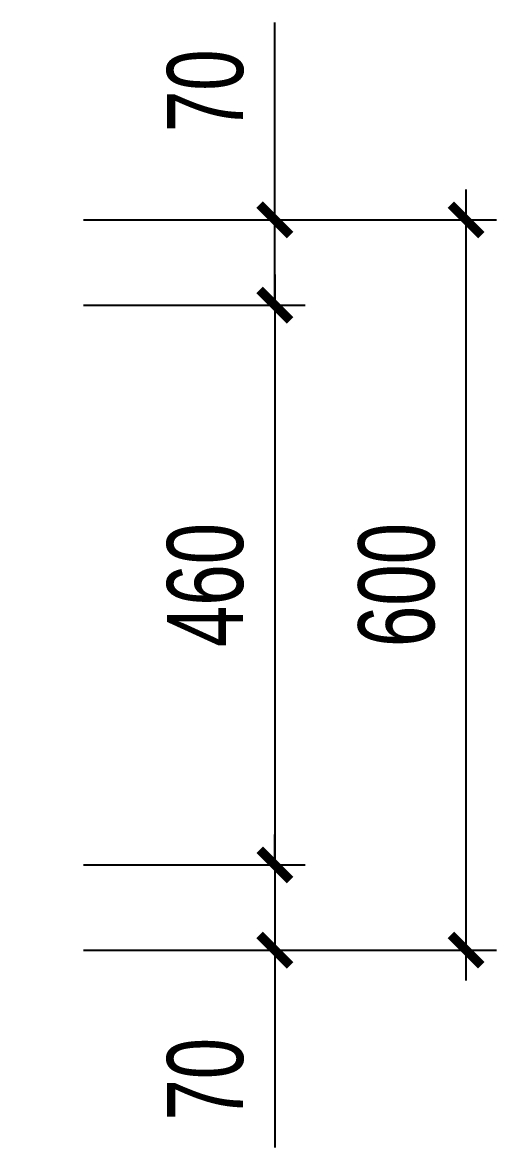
# Model space of a CAD drawing. Header units: millimetres. Extents: x -147841 to 368790, y -162721 to 84261.
# Drawn here: x 273564 to 273954, y -97867 to -96943 of the extents above; entities that cross this region are included whole.
import ezdxf

# ---------------------------------------------------------------- set-up
doc = ezdxf.new("R2010")
doc.units = ezdxf.units.MM
doc.header["$LTSCALE"] = 1000
doc.header["$MEASUREMENT"] = 0
doc.header["$PDMODE"] = 1
doc.header["$PDSIZE"] = -10
doc.layers.get('0').update_dxf_attribs({"linetype": 'CONTINUOUS', "lineweight": 18})
doc.layers.get('DEFPOINTS').update_dxf_attribs({"color": 5, "linetype": 'CONTINUOUS', "lineweight": 18})
doc.layers.add('KC-Dim', color=8, linetype='CONTINUOUS')
doc.styles.add('ARIAL', font='arial.ttf', dxfattribs={"width": 0.7})
doc.dimstyles.new('2.5-25', dxfattribs={"dimscale": 25, "dimtxt": 2.5, "dimasz": 1, "dimexe": 1, "dimexo": 2, "dimgap": 1, "dimtad": 1, "dimdec": 1, "dimrnd": 5, "dimdsep": 46, "dimtxsty": 'ARIAL', "dimblk": 'ARCHTICK', "dimcen": -1, "dimdle": 1, "dimclrd": 256, "dimclre": 256, "dimclrt": 3, "dimadec": 0, "dimazin": 2, "dimtfac": 0.1, "dimtdec": 1, "dimtmove": 0, "dimatfit": 1, "dimldrblk": 'ARCHTICK', "dimfxl": 1, "dimtvp": 0.833333, "dimtfill": 1, "dimtolj": 1, "dimtzin": 12, "dimarcsym": 0})

# ---------------------------------------------------------------- blocks, each defined once
blk = doc.blocks.new('_ARCHTICK')
at = {"color": 0, "linetype": 'ByBlock', "const_width": 0.3}
blk.add_lwpolyline([(-0.5, -0.5), (0.5, 0.5)], dxfattribs=at)
blk = doc.blocks.new('*D536')
at = {"layer": 'DEFPOINTS', "color": 0, "linetype": 'ByBlock', "ltscale": 30, "transparency": 16777216}
for p in [(273564.46, -97104.7), (273928.97, -97104.7), (273564.46, -97704.7)]:
    blk.add_point(p, dxfattribs=at)
at = {"layer": 'KC-Dim', "linetype": 'ByBlock', "lineweight": -2, "ltscale": 30, "transparency": 16777216}
for p, q in [((273928.97, -97729.7), (273928.97, -97079.7)), ((273614.46, -97104.7), (273953.97, -97104.7)), ((273614.46, -97704.7), (273953.97, -97704.7))]:
    blk.add_line(p, q, dxfattribs=at)
at = {"layer": 'KC-Dim', "linetype": 'ByBlock', "lineweight": -2, "ltscale": 30, "transparency": 16777216, "xscale": 25, "yscale": 25, "zscale": 25}
for p, rotation in [((273928.97, -97104.7), 90), ((273928.97, -97704.7), 270)]:
    blk.add_blockref('_ARCHTICK', p, dxfattribs=dict(at, rotation=rotation))
at = {"layer": 'KC-Dim', "color": 3, "linetype": 'ByBlock', "ltscale": 30, "transparency": 16777216, "insert": (273872.06, -97404.7), "char_height": 62.5, "attachment_point": 5, "rotation": 90, "style": 'ARIAL', "bg_fill": 3, "box_fill_scale": 1.25, "bg_fill_color": 256, "bg_fill_true_color": 13158600, "bg_fill_transparency": 0}
blk.add_mtext('\\A1;600', dxfattribs=at)
blk = doc.blocks.new('*D537')
at = {"layer": 'DEFPOINTS', "color": 0, "linetype": 'ByBlock', "ltscale": 30, "transparency": 16777216}
for p in [(273564.46, -97174.7), (273564.46, -97634.7), (273771.82, -97634.7)]:
    blk.add_point(p, dxfattribs=at)
at = {"layer": 'KC-Dim', "linetype": 'ByBlock', "lineweight": -2, "ltscale": 30, "transparency": 16777216}
for p, q in [((273771.82, -97149.7), (273771.82, -97659.7)), ((273614.46, -97174.7), (273796.82, -97174.7)), ((273614.46, -97634.7), (273796.82, -97634.7))]:
    blk.add_line(p, q, dxfattribs=at)
at = {"layer": 'KC-Dim', "linetype": 'ByBlock', "lineweight": -2, "ltscale": 30, "transparency": 16777216, "xscale": 25, "yscale": 25, "zscale": 25}
for p, rotation in [((273771.82, -97174.7), 90), ((273771.82, -97634.7), 270)]:
    blk.add_blockref('_ARCHTICK', p, dxfattribs=dict(at, rotation=rotation))
at = {"layer": 'KC-Dim', "color": 3, "linetype": 'ByBlock', "ltscale": 30, "transparency": 16777216, "insert": (273714.91, -97404.7), "char_height": 62.5, "attachment_point": 5, "rotation": 90, "style": 'ARIAL', "bg_fill": 3, "box_fill_scale": 1.25, "bg_fill_color": 256, "bg_fill_true_color": 13158600, "bg_fill_transparency": 0}
blk.add_mtext('\\A1;460', dxfattribs=at)
blk = doc.blocks.new('*D538')
at = {"layer": 'DEFPOINTS', "color": 0, "linetype": 'ByBlock', "ltscale": 30, "transparency": 16777216}
for p in [(273564.46, -97104.7), (273771.82, -97104.7), (273564.46, -97174.7)]:
    blk.add_point(p, dxfattribs=at)
at = {"layer": 'KC-Dim', "linetype": 'ByBlock', "lineweight": -2, "ltscale": 30, "transparency": 16777216}
for p, q in [((273771.82, -97104.7), (273771.82, -96942.53)), ((273614.46, -97104.7), (273796.82, -97104.7)), ((273771.82, -97174.7), (273771.82, -97104.7)), ((273614.46, -97174.7), (273796.82, -97174.7)), ((273771.82, -97174.7), (273771.82, -97199.7))]:
    blk.add_line(p, q, dxfattribs=at)
at = {"layer": 'KC-Dim', "linetype": 'ByBlock', "lineweight": -2, "ltscale": 30, "transparency": 16777216, "xscale": 25, "yscale": 25, "zscale": 25}
for p, rotation in [((273771.82, -97104.7), 270), ((273771.82, -97174.7), 90)]:
    blk.add_blockref('_ARCHTICK', p, dxfattribs=dict(at, rotation=rotation))
at = {"layer": 'KC-Dim', "color": 3, "linetype": 'ByBlock', "ltscale": 30, "transparency": 16777216, "insert": (273714.91, -96998.61), "char_height": 62.5, "attachment_point": 5, "rotation": 90, "style": 'ARIAL', "bg_fill": 3, "box_fill_scale": 1.25, "bg_fill_color": 256, "bg_fill_true_color": 13158600, "bg_fill_transparency": 0}
blk.add_mtext('\\A1;70', dxfattribs=at)
blk = doc.blocks.new('*D539')
at = {"layer": 'DEFPOINTS', "color": 0, "linetype": 'ByBlock', "ltscale": 30, "transparency": 16777216}
for p in [(273564.46, -97634.7), (273564.46, -97704.7), (273771.82, -97704.7)]:
    blk.add_point(p, dxfattribs=at)
at = {"layer": 'KC-Dim', "linetype": 'ByBlock', "lineweight": -2, "ltscale": 30, "transparency": 16777216}
for p, q in [((273771.82, -97634.7), (273771.82, -97609.7)), ((273614.46, -97634.7), (273796.82, -97634.7)), ((273771.82, -97634.7), (273771.82, -97704.7)), ((273614.46, -97704.7), (273796.82, -97704.7)), ((273771.82, -97704.7), (273771.82, -97866.86))]:
    blk.add_line(p, q, dxfattribs=at)
at = {"layer": 'KC-Dim', "linetype": 'ByBlock', "lineweight": -2, "ltscale": 30, "transparency": 16777216, "xscale": 25, "yscale": 25, "zscale": 25}
for p, rotation in [((273771.82, -97634.7), 270), ((273771.82, -97704.7), 90)]:
    blk.add_blockref('_ARCHTICK', p, dxfattribs=dict(at, rotation=rotation))
at = {"layer": 'KC-Dim', "color": 3, "linetype": 'ByBlock', "ltscale": 30, "transparency": 16777216, "insert": (273714.91, -97810.78), "char_height": 62.5, "attachment_point": 5, "rotation": 90, "style": 'ARIAL', "bg_fill": 3, "box_fill_scale": 1.25, "bg_fill_color": 256, "bg_fill_true_color": 13158600, "bg_fill_transparency": 0}
blk.add_mtext('\\A1;70', dxfattribs=at)

msp = doc.modelspace()

# ---------------------------------------------------------------- dimensions: what is measured, and where the dimension line sits
at = {"layer": 'KC-Dim', "linetype": 'ByBlock', "ltscale": 30}
dim = msp.add_linear_dim(base=(273928.97, -97104.7), p1=(273564.46, -97704.7), p2=(273564.46, -97104.7), angle=90, dimstyle='2.5-25', dxfattribs=at)
dim.commit()
dim.dimension.update_dxf_attribs({"geometry": '*D536', "text_midpoint": (273872.06, -97404.7)})

# ---------------------------------------------------------------- next in the draw order: dimensions: what is measured, and where the dimension line sits
dim = msp.add_linear_dim(base=(273771.82, -97634.7), p1=(273564.46, -97174.7), p2=(273564.46, -97634.7), angle=90, dimstyle='2.5-25', dxfattribs=at)
dim.commit()
dim.dimension.update_dxf_attribs({"geometry": '*D537', "text_midpoint": (273714.91, -97404.7)})

# ---------------------------------------------------------------- next in the draw order: dimensions: what is measured, and where the dimension line sits
for base, p1, p2, picture, middle in [((273771.82, -97104.7), (273564.46, -97174.7), (273564.46, -97104.7), '*D538', (273714.91, -96998.61)), ((273771.82, -97704.7), (273564.46, -97634.7), (273564.46, -97704.7), '*D539', (273714.91, -97810.78))]:
    dim = msp.add_linear_dim(base=base, p1=p1, p2=p2, angle=90, dimstyle='2.5-25', dxfattribs=at)
    dim.commit()
    dim.dimension.update_dxf_attribs({"geometry": picture, "text_midpoint": middle})

doc.saveas('drawing.dxf')
